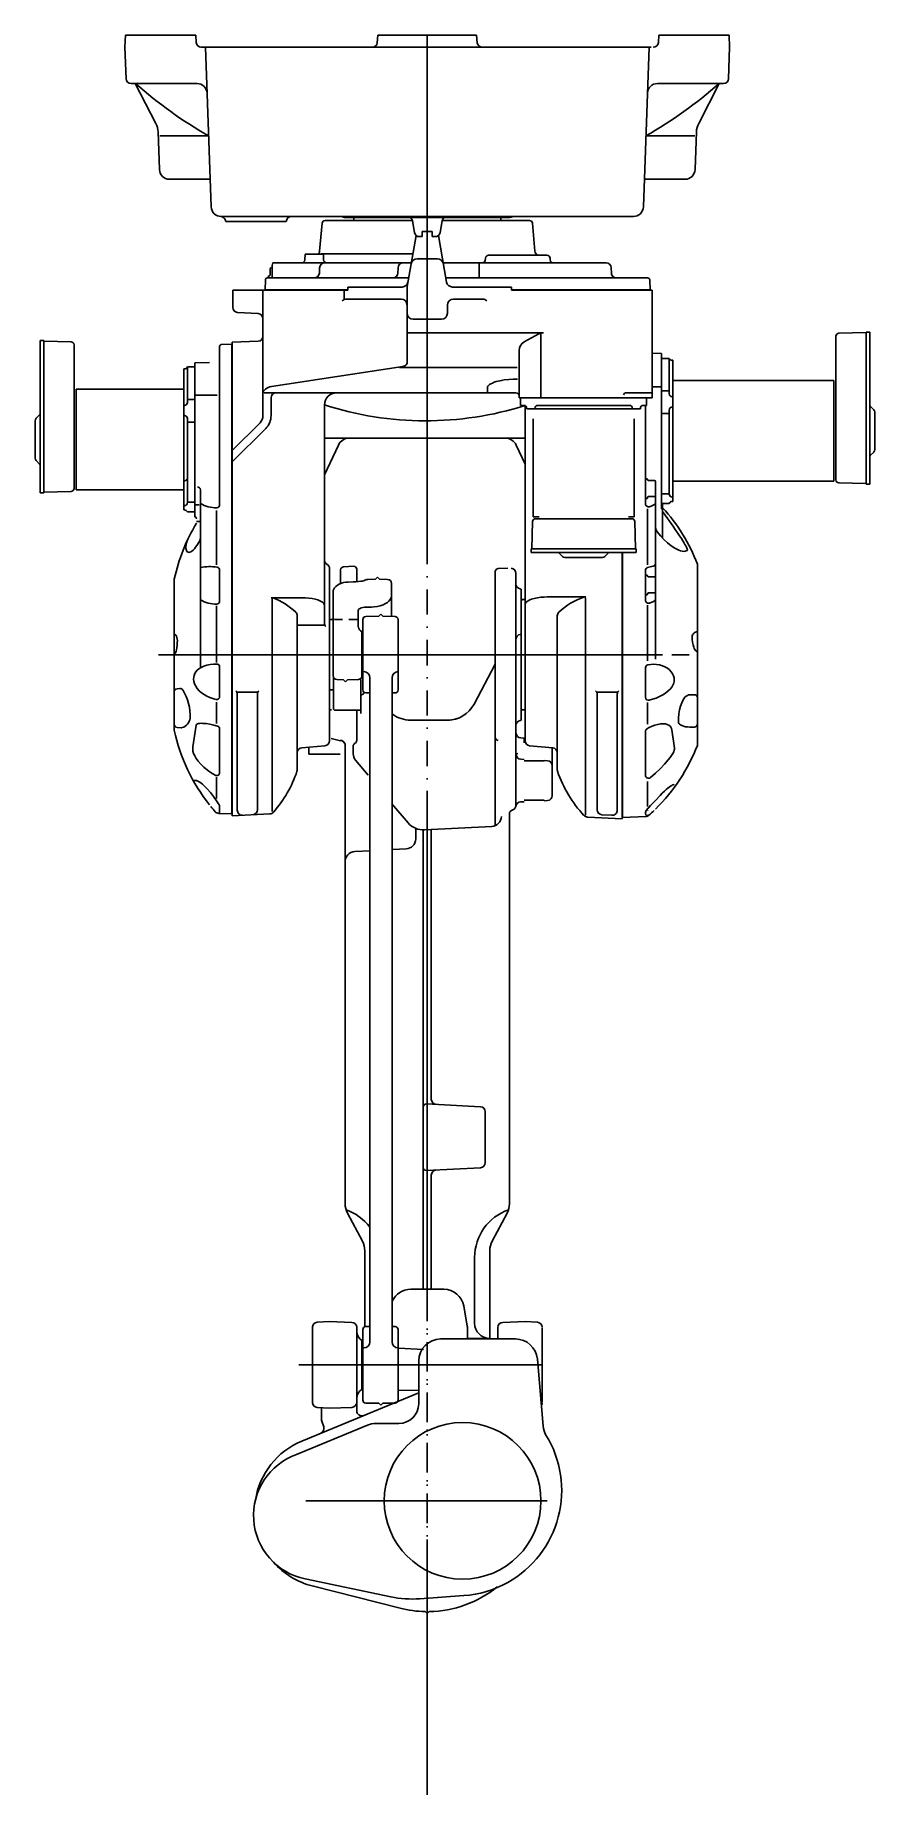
# Model space of a CAD drawing. Extents: x 1111 to 1944, y 253 to 2000.
import ezdxf

# ---------------------------------------------------------------- set-up
doc = ezdxf.new("R2010")
doc.units = 0
doc.header["$LTSCALE"] = 50
for name, pattern in [('DASHDOT', [1, 0.5, -0.25, 0, -0.25]), ('DASHED', [0.75, 0.5, -0.25]), ('GEN7', [15, 10, -2.5, 0, -2.5])]:
    doc.linetypes.add(name, pattern=pattern)
doc.layers.get('0').update_dxf_attribs({"linetype": 'CONTINUOUS'})
doc.layers.add('7', color=4, linetype='GEN7')

msp = doc.modelspace()

# ---------------------------------------------------------------- linework, layer by layer
at = {"linetype": 'CONTINUOUS'}
for p, q in [((1200, 1988), (1200.63, 2000)), ((1270.37, 2000), (1200.63, 2000)), ((1270.75, 1992.74), (1270.37, 2000)), ((1450.4, 1992.57), (1451.05, 2000)), ((1451.05, 2000), (1548.95, 2000)), ((1549.6, 1992.57), (1548.95, 2000)), ((1729.25, 1992.74), (1729.63, 2000)), ((1799.37, 2000), (1729.63, 2000)), ((1800, 1988), (1799.37, 2000)), ((1200, 1988), (1201.09, 1956.83)), ((1721.99, 1988), (1275.22, 1988)), ((1280, 1988), (1285.53, 1829.65)), ((1720, 1988), (1714.47, 1829.65)), ((1800, 1988), (1798.91, 1956.83)), ((1206.08, 1952), (1271.6, 1952)), ((1210.23, 1952), (1230.7, 1912.48)), ((1793.91, 1952), (1728.4, 1952)), ((1789.76, 1952), (1769.29, 1912.48)), ((1232.93, 1903.98), (1234.23, 1866.65)), ((1283.07, 1900), (1234.55, 1900)), ((1716.92, 1900), (1765.44, 1900)), ((1767.06, 1903.98), (1765.76, 1866.65)), ((1284.57, 1857), (1244.23, 1857)), ((1755.77, 1857), (1715.42, 1857)), ((1704.47, 1820), (1295.52, 1820)), ((1580.85, 1819), (1419.14, 1819)), ((1483.11, 1819), (1419.14, 1819)), ((1426.97, 1816), (1426.97, 1819)), ((1426.97, 1816.05), (1426.97, 1818.98)), ((1580.85, 1819), (1516.72, 1819)), ((1573.02, 1816), (1573.02, 1819)), ((1573.02, 1816), (1573.02, 1818.89)), ((1300, 1815), (1360, 1815)), ((1393.22, 1785.59), (1395.64, 1813.26)), ((1485.28, 1816), (1398.63, 1816)), ((1488.99, 1801.16), (1480.07, 1750.6)), ((1487.27, 1804.13), (1485.2, 1815.87)), ((1495, 1800), (1492.19, 1800)), ((1495, 1805), (1495, 1800)), ((1505, 1805), (1495, 1805)), ((1505, 1805), (1505, 1800)), ((1507.8, 1800), (1505, 1800)), ((1511, 1801.16), (1519.15, 1754.96)), ((1512.73, 1804.13), (1514.79, 1815.87)), ((1601.36, 1816), (1514.82, 1816)), ((1606.77, 1785.59), (1604.35, 1813.26)), ((1378.74, 1782.5), (1378.55, 1776.9)), ((1378.74, 1782.5), (1396.95, 1782.5)), ((1485.79, 1783), (1394.65, 1783)), ((1396.95, 1782.5), (1397.15, 1776.9)), ((1344, 1761.8), (1344, 1768)), ((1345, 1769), (1346, 1769)), ((1346, 1771.5), (1346.91, 1774)), ((1346, 1759), (1346, 1771.5)), ((1357.09, 1774), (1346.91, 1774)), ((1356.35, 1774), (1484.2, 1774)), ((1392.97, 1763.83), (1393.16, 1769.18)), ((1470.86, 1763.83), (1471.04, 1769.18)), ((1489.94, 1778), (1510.05, 1778)), ((1515.79, 1774), (1677.45, 1774)), ((1551.35, 1773.6), (1551.35, 1759.63)), ((1557.71, 1778.76), (1557.51, 1776.44)), ((1618.77, 1781.5), (1560.7, 1781.5)), ((1621.77, 1778.61), (1621.83, 1776.9)), ((1682.63, 1763.83), (1682.45, 1769.18)), ((1421.11, 1747), (1307, 1747)), ((1307, 1729.75), (1307, 1747)), ((1337, 1747), (1337, 1622.3)), ((1337, 1747), (1337, 1747)), ((1339.01, 1747.3), (1339.35, 1757.07)), ((1421.11, 1747.3), (1339.01, 1747.3)), ((1341.35, 1759), (1481.55, 1759)), ((1342.25, 1760.5), (1343.75, 1761.37)), ((1342.25, 1759), (1342.25, 1760.5)), ((1342.25, 1759), (1346.17, 1759)), ((1417.41, 1747), (1417.41, 1738)), ((1474.93, 1750), (1421.11, 1750)), ((1421.11, 1750), (1421.11, 1747)), ((1480, 1749.73), (1480, 1675.33)), ((1518.44, 1759), (1718.65, 1759)), ((1583.62, 1750), (1525.06, 1750)), ((1583.62, 1750), (1583.62, 1747)), ((1720.99, 1747.3), (1583.62, 1747.3)), ((1723, 1747), (1583.62, 1747)), ((1685.25, 1759), (1685.25, 1760.5)), ((1685.25, 1759), (1692.25, 1759)), ((1720.99, 1747.3), (1720.65, 1757.07)), ((1723, 1640), (1723, 1747)), ((1474, 1738), (1419.89, 1738)), ((1520, 1732), (1520, 1724)), ((1526, 1738), (1554.79, 1738)), ((1311.74, 1724.75), (1332.26, 1723.68)), ((1486, 1718), (1514, 1718)), ((1115.95, 1696.84), (1119.46, 1696.84)), ((1116, 1545.83), (1116, 1696.84)), ((1119.5, 1592.84), (1119.5, 1696.84)), ((1119.5, 1545.83), (1119.5, 1696.34)), ((1119.5, 1696.34), (1146.58, 1695.63)), ((1306.5, 1695.31), (1332.17, 1696.2)), ((1306.5, 1695.31), (1306.5, 1385)), ((1337, 1700.31), (1337, 1707.16)), ((1615.42, 1704.64), (1480, 1704.64)), ((1610.68, 1703.45), (1596.25, 1695.68)), ((1612.74, 1703.8), (1612.74, 1640)), ((1905.5, 1558.52), (1905.5, 1701.12)), ((1935.5, 1704.82), (1908.42, 1704.11)), ((1935.5, 1601.32), (1935.5, 1705.32)), ((1935.5, 1554.31), (1935.5, 1704.82)), ((1939.04, 1705.32), (1935.53, 1705.32)), ((1939, 1554.31), (1939, 1705.32)), ((1149.5, 1550.03), (1149.5, 1692.63)), ((1294, 1533.89), (1294, 1690.96)), ((1306.2, 1693.32), (1295.93, 1692.96)), ((1306.2, 1693.32), (1306.2, 1226.99)), ((1591, 1686.87), (1591, 1641)), ((1732.5, 1683.91), (1723, 1684.24)), ((1732.5, 1683.91), (1732.5, 1529.69)), ((1732.5, 1535.24), (1732.5, 1679.16)), ((1732.5, 1679.16), (1740, 1679.16)), ((1740, 1643.95), (1740, 1679.16)), ((1743.5, 1677.23), (1743, 1677.23)), ((1743.5, 1537.18), (1743.5, 1677.23)), ((1258.5, 1528.69), (1258.5, 1668.74)), ((1258.5, 1668.74), (1259, 1668.74)), ((1262, 1635.47), (1262, 1670.68)), ((1269.5, 1670.68), (1262, 1670.68)), ((1284, 1675.18), (1269.5, 1674.67)), ((1269.5, 1674.67), (1269.5, 1521.94)), ((1269.5, 1526.76), (1269.5, 1670.68)), ((1345.53, 1651.14), (1475.6, 1671.06)), ((1589.14, 1670), (1472.36, 1670)), ((1258.5, 1648.72), (1151.5, 1648.72)), ((1151.5, 1648.72), (1151.5, 1548.72)), ((1269.5, 1642.54), (1291.62, 1642.54)), ((1350, 1645), (1338.06, 1645)), ((1588, 1645), (1350, 1645)), ((1559.67, 1649.98), (1559.67, 1645)), ((1723, 1645), (1697.51, 1645)), ((1723, 1651.02), (1732.5, 1651.02)), ((1740, 1646.97), (1732.5, 1646.97)), ((1743.5, 1657.2), (1903.5, 1657.2)), ((1903.5, 1657.2), (1903.5, 1557.2)), ((1262, 1638.48), (1269.5, 1638.48)), ((1345, 1640), (1345, 1622.3)), ((1398, 1554.34), (1398, 1633)), ((1591, 1642), (1591, 1640)), ((1723, 1640), (1591, 1640)), ((1592.63, 1640), (1717.63, 1640)), ((1592.63, 1640), (1592.63, 1632.5)), ((1595.81, 1632.5), (1592.63, 1632.5)), ((1597, 1453.95), (1597, 1632.26)), ((1598.81, 1629.5), (1598.81, 1629)), ((1598.81, 1629), (1711.44, 1629)), ((1609.71, 1632.5), (1700.54, 1632.5)), ((1711.44, 1629.5), (1711.44, 1629)), ((1714.44, 1632.5), (1717.63, 1632.5)), ((1716.5, 1632.5), (1716.5, 1534.76)), ((1717.63, 1640), (1717.63, 1632.5)), ((1740, 1544.46), (1740, 1627.88)), ((1743.5, 1640.95), (1743, 1640.95)), ((1743.5, 1630.88), (1743, 1630.88)), ((1939.58, 1631.62), (1942.97, 1628.23)), ((1944, 1588.65), (1944, 1625.75)), ((1111, 1580.17), (1111, 1617.27)), ((1115.41, 1623.13), (1112.02, 1619.74)), ((1258.5, 1608.65), (1259, 1608.65)), ((1262, 1535.98), (1262, 1619.4)), ((1262, 1615.99), (1269.5, 1615.99)), ((1306.5, 1587.66), (1334.07, 1615.23)), ((1306.5, 1576.34), (1339.72, 1609.57)), ((1605.13, 1619), (1605.13, 1522)), ((1705.13, 1619), (1705.13, 1523)), ((1740, 1624.47), (1732.5, 1624.47)), ((1743.5, 1617.14), (1743, 1617.14)), ((1422.92, 1600), (1398, 1600)), ((1411.76, 1593.07), (1398, 1563.55)), ((1577.35, 1600), (1422.64, 1600)), ((1597, 1600), (1577.08, 1600)), ((1588.23, 1593.07), (1597, 1574.27)), ((1115.41, 1574.3), (1112.02, 1577.69)), ((1939.58, 1582.79), (1942.97, 1586.18)), ((1258.5, 1557.53), (1259, 1557.53)), ((1716.5, 1559.66), (1718, 1559.66)), ((1716.5, 1540.16), (1716.5, 1559.66)), ((1718, 1559.66), (1718.86, 1558.16)), ((1719.3, 1557.91), (1725.5, 1557.91)), ((1726.5, 1556.91), (1726.5, 1549.91)), ((1743.5, 1557.2), (1903.5, 1557.2)), ((1935.5, 1554.81), (1908.42, 1555.52)), ((1115.95, 1545.83), (1119.46, 1545.83)), ((1119.5, 1546.32), (1146.58, 1547.03)), ((1258.5, 1548.72), (1151.5, 1548.72)), ((1275, 1548.69), (1275, 1372.53)), ((1398, 1416.37), (1398, 1554.34)), ((1716.5, 1540.16), (1718, 1540.16)), ((1718, 1540.16), (1718.86, 1541.66)), ((1719.3, 1541.91), (1725.5, 1541.91)), ((1726.5, 1542.91), (1726.5, 1549.91)), ((1726.5, 1548.39), (1726.5, 1380.55)), ((1740, 1544.79), (1732.5, 1544.79)), ((1743.5, 1541.46), (1743, 1541.46)), ((1939.04, 1554.31), (1935.53, 1554.31)), ((1258.5, 1528.69), (1259, 1528.69)), ((1262, 1536.31), (1269.5, 1536.31)), ((1269.5, 1526.76), (1262, 1526.76)), ((1269.5, 1533.67), (1273.65, 1533.67)), ((1291, 1528.02), (1291, 1474.12)), ((1605.12, 1522), (1611.12, 1522)), ((1605.13, 1522), (1605.13, 1533)), ((1702.92, 1520), (1607.33, 1520)), ((1699.62, 1522), (1705.12, 1522)), ((1705.13, 1522), (1705.13, 1533)), ((1718.5, 1474.15), (1718.5, 1529.8)), ((1732.5, 1535.24), (1740, 1535.24)), ((1732.5, 1529.69), (1733.5, 1529.69)), ((1733.5, 1535.24), (1733.5, 1500.79)), ((1743.5, 1537.18), (1743, 1537.18)), ((1271, 1517.09), (1274.28, 1517.09)), ((1603.62, 1490), (1604.33, 1517.08)), ((1706.62, 1490), (1705.92, 1517.08)), ((1273.66, 1497.2), (1271.21, 1493.49)), ((1707.12, 1490), (1603.12, 1490)), ((1603.12, 1486.46), (1603.12, 1489.97)), ((1707.12, 1486.5), (1603.12, 1486.5)), ((1706.62, 1490), (1603.62, 1490)), ((1630.71, 1485.92), (1634.1, 1482.53)), ((1679.54, 1485.92), (1676.15, 1482.53)), ((1693.5, 1486.5), (1693.5, 1222)), ((1693.8, 1486.5), (1693.8, 1223.51)), ((1707.12, 1490), (1707.12, 1486.47)), ((1294, 1438.31), (1294, 1468.96)), ((1403, 1470.42), (1403, 1385)), ((1414, 1469.32), (1414, 1455)), ((1426.84, 1472.84), (1416.84, 1472.31)), ((1430, 1457.17), (1430, 1469.84)), ((1567.5, 1215.33), (1567.5, 1467.5)), ((1580, 1471), (1570.34, 1470.5)), ((1580, 1471), (1570.34, 1470.5)), ((1597, 1475), (1597, 1299.58)), ((1673.68, 1481.5), (1636.57, 1481.5)), ((1716.5, 1439.09), (1716.5, 1468.67)), ((1768, 1475), (1768, 1295)), ((1249, 1460), (1249, 1310)), ((1414, 1455.54), (1414, 1457.04)), ((1426.46, 1457.17), (1421.06, 1457.04)), ((1430, 1458.08), (1430, 1457.43)), ((1448.75, 1460.05), (1440.86, 1459.77)), ((1448.75, 1460.05), (1450.75, 1462.05)), ((1452.75, 1460.05), (1450.75, 1462.05)), ((1452.75, 1460.05), (1460.64, 1459.77)), ((1464.5, 1455.78), (1464.5, 1423.62)), ((1588, 1235.75), (1588, 1465.84)), ((1593, 1320), (1593, 1450)), ((1716.5, 1464.05), (1718, 1464.05)), ((1716.5, 1444.55), (1716.5, 1464.05)), ((1718, 1464.05), (1718.86, 1462.55)), ((1719.3, 1462.3), (1725.5, 1462.3)), ((1726.5, 1461.3), (1726.5, 1454.3)), ((1726.5, 1447.3), (1726.5, 1454.3)), ((1291, 1433.39), (1291, 1377.29)), ((1376, 1441.6), (1345.14, 1441.6)), ((1346, 1440.51), (1346, 1229.25)), ((1406.5, 1447.23), (1406.5, 1364.3)), ((1593, 1438.27), (1593, 1331.73)), ((1593, 1437.77), (1593, 1332.23)), ((1597, 1439.77), (1594.5, 1439.77)), ((1597, 1439.77), (1595, 1439.77)), ((1619, 1442.35), (1657.17, 1442.35)), ((1657, 1441.51), (1657, 1225.53)), ((1716.5, 1444.55), (1718, 1444.55)), ((1718, 1444.55), (1718.86, 1446.05)), ((1718.5, 1378.97), (1718.5, 1434.18)), ((1719.3, 1446.3), (1725.5, 1446.3)), ((1371, 1423.61), (1371, 1270.81)), ((1403, 1420), (1403, 1350)), ((1403, 1420), (1406.2, 1420)), ((1406.5, 1431.75), (1406.5, 1364.3)), ((1415.88, 1420), (1407.9, 1420)), ((1430.4, 1420), (1422.32, 1420)), ((1431.5, 1429.56), (1431.5, 1412.43)), ((1431.5, 1429.24), (1431.5, 1412.43)), ((1436, 1350.06), (1436, 1419.94)), ((1438.94, 1422.94), (1452, 1423.17)), ((1444.5, 1432.27), (1441.5, 1432.27)), ((1452, 1423.17), (1454, 1425.17)), ((1456, 1423.17), (1454, 1425.17)), ((1468.05, 1422.96), (1456, 1423.17)), ((1471, 1350.05), (1471, 1419.96)), ((1629, 1423.61), (1629, 1270.81)), ((1371, 1414.3), (1398, 1414.3)), ((1435, 1408.05), (1435, 1361.93)), ((1435, 1408.05), (1435, 1361.93)), ((1306.5, 1385), (1306.5, 1225)), ((1403, 1385), (1403, 1299.58)), ((1294, 1343.56), (1294, 1372.71)), ((1437, 1368.17), (1437, 1368.17)), ((1471, 1368.17), (1471, 1368.17)), ((1546.45, 1335.96), (1567.5, 1375.68)), ((1563.79, 1368.68), (1567.5, 1375.68)), ((1716.5, 1372), (1716.5, 1342.7)), ((1251.74, 1351.25), (1254.52, 1351.49)), ((1311.5, 1347.81), (1331.5, 1347.81)), ((1311.5, 1230.53), (1311.5, 1345.74)), ((1331.5, 1231.06), (1331.5, 1345.74)), ((1403, 1350), (1406.2, 1350)), ((1407, 1331), (1407, 1362.36)), ((1417, 1360.07), (1410.36, 1360.3)), ((1417, 1360.07), (1410.36, 1360.3)), ((1417, 1360.07), (1419, 1358.07)), ((1417, 1360.07), (1419, 1358.07)), ((1421, 1360.07), (1419, 1358.07)), ((1421, 1360.07), (1419, 1358.07)), ((1421, 1360.07), (1431.96, 1360.45)), ((1421, 1360.07), (1431.96, 1360.45)), ((1434, 1326.59), (1434, 1360.35)), ((1438.94, 1347.06), (1443, 1346.99)), ((1443, 702.831), (1443, 1362.168)), ((1465, 702.831), (1465, 1362.168)), ((1468.05, 1347.05), (1465, 1346.99)), ((1688.5, 1347.81), (1668.5, 1347.81)), ((1668.5, 1231.06), (1668.5, 1345.74)), ((1688.5, 1230.53), (1688.5, 1345.74)), ((1760.38, 1345.24), (1765, 1345.24)), ((1291, 1337.96), (1291, 1316.8)), ((1403, 1330.23), (1405, 1330.23)), ((1408, 1330), (1407, 1331)), ((1408, 1330), (1433.2, 1330)), ((1430, 1315), (1430, 1330)), ((1597, 1330.23), (1594.5, 1330.23)), ((1597, 1330.23), (1595, 1330.23)), ((1718.5, 1315.93), (1718.5, 1337.61)), ((1251.74, 1312.77), (1255.7, 1312.42)), ((1267.4, 1293.38), (1270.69, 1315.05)), ((1294, 1267.98), (1294, 1311.25)), ((1430, 1315), (1430, 1299.85)), ((1519.94, 1320), (1483.55, 1320)), ((1745.32, 1292.28), (1742.68, 1310.57)), ((1760.38, 1313.14), (1765, 1313.14)), ((1398.43, 1294.6), (1375.56, 1292.6)), ((1382.5, 1286.39), (1382.5, 1293.13)), ((1418.5, 1295.22), (1418.5, 1267.27)), ((1418.5, 1267.27), (1418.5, 1295)), ((1418.5, 1294.037), (1418.5, 839.986)), ((1426.5, 1294.39), (1426.5, 1286.57)), ((1596, 1302.21), (1592.74, 1302.38)), ((1596, 1297.54), (1596, 1302.21)), ((1601.56, 1294.6), (1624.43, 1292.6)), ((1716.5, 1308.7), (1716.5, 1265.32)), ((1413.5, 1286.39), (1382.5, 1286.39)), ((1428.84, 1280.14), (1441.32, 1265.27)), ((1596, 1280.97), (1592.74, 1281.14)), ((1616, 1279.65), (1596, 1279.65)), ((1619.26, 1279.75), (1616, 1279.92)), ((1624, 1245.25), (1624, 1292.638)), ((1291, 1263.3), (1291, 1242.34)), ((1718.5, 1234.24), (1718.5, 1259.18)), ((1616, 1240.7), (1596, 1240.7)), ((1619.26, 1240.25), (1616, 1240.08)), ((1306.2, 1226.99), (1293.14, 1227.45)), ((1294, 1227.88), (1294, 1234.34)), ((1294, 1232.44), (1294, 1234.34)), ((1306.5, 1225), (1343.91, 1226.96)), ((1464.95, 1237.11), (1480.88, 1218.12)), ((1581.5, 839.986), (1581.5, 1226.377)), ((1596, 1239.03), (1592.56, 1238.85)), ((1693.5, 1222), (1659.04, 1223.81)), ((1683.24, 1225.54), (1673.24, 1226.06)), ((1693.8, 1223.51), (1716.71, 1224.31)), ((1716.5, 1227.33), (1716.5, 1228.32)), ((1488.5, 1212.52), (1488.5, 1202.158)), ((1496, 874.03), (1496, 1210.977)), ((1564.02, 1214.5), (1497.25, 1211.01)), ((1504, 943.548), (1504, 1211.357)), ((1443.04, 1190.286), (1427.98, 1189.496)), ((1479.02, 1192.172), (1465.73, 1191.475)), ((1552.76, 936.248), (1499.16, 939.057)), ((1557.5, 880.745), (1557.5, 931.255)), ((1496, 755), (1496, 874.03)), ((1552.76, 875.751), (1499.16, 872.942)), ((1504, 755), (1504, 868.451)), ((1420.84, 830.597), (1435.66, 802.729)), ((1579.16, 830.597), (1564.34, 802.729)), ((1438, 718.044), (1438, 793.339)), ((1547, 721.244), (1547, 786.658)), ((1562, 705.51), (1562, 793.339)), ((1483.53, 755), (1516.47, 755)), ((1539.7, 718.473), (1536.17, 738.473)), ((1386, 641.714), (1386, 718.285)), ((1403, 723), (1390.71, 722.277)), ((1425.19, 722.178), (1403, 723)), ((1430, 641.581), (1430, 718.182)), ((1438.95, 717.938), (1443, 718.008)), ((1468.05, 717.955), (1465, 718.008)), ((1570, 717.182), (1570, 705.833)), ((1574.82, 722.178), (1597, 723)), ((1609.29, 722.277), (1597, 723)), ((1614, 716.592), (1614, 680)), ((1435, 680), (1435, 704.34)), ((1436, 714.938), (1436, 645.061)), ((1471, 714.956), (1471, 645.044)), ((1513.23, 705.704), (1587.5, 705.704)), ((1540, 705.647), (1540, 715)), ((1562, 706.244), (1540, 706.244)), ((1437, 696.831), (1437, 696.831)), ((1437, 696.831), (1437, 696.831)), ((1471, 696.831), (1471, 696.831)), ((1471, 696.831), (1471, 696.831)), ((1496.34, 695.191), (1471.56, 696.49)), ((1491.46, 641.176), (1491.46, 683.931)), ((1609.2, 685.786), (1614.91, 619.008)), ((1435, 680), (1435, 655.66)), ((1614, 643.408), (1614, 680)), ((1375.53, 604.346), (1491.46, 652.366)), ((1430, 650), (1430, 650)), ((1491.41, 654.381), (1471.38, 654.731)), ((1390.71, 637.723), (1403, 637)), ((1395, 637.494), (1395, 625.821)), ((1425.19, 637.821), (1403, 637)), ((1430, 642.818), (1430, 634.393)), ((1438.95, 642.062), (1452, 641.834)), ((1452, 641.834), (1454, 639.834)), ((1452, 641.834), (1454, 639.834)), ((1456, 641.834), (1454, 639.834)), ((1468.05, 642.044), (1456, 641.834)), ((1370.39, 591.051), (1440.71, 620.076)), ((1395.26, 624.222), (1397.23, 618.384)), ((1449.02, 621.723), (1471.76, 621.723)), ((1463.77, 449.764), (1378.75, 467.568)), ((1385.92, 460.468), (1472.94, 438.381)), ((1536.11, 450.908), (1492.7, 447.807)), ((1500, 433), (1497.98, 435.018)), ((1500, 433), (1502.02, 435.018))]:
    msp.add_line(p, q, dxfattribs=at)
at = {"linetype": 'DASHDOT'}
for p, q in [((1500, 1747), (1500, 1833.7)), ((1500, 1053.367), (1500, 515.677)), ((1500, 545), (1467.02, 545)), ((1500, 545), (1500, 545)), ((1500, 545), (1500, 545)), ((1500, 431.599), (1500, 545)), ((1500, 446), (1500, 439.429))]:
    msp.add_line(p, q, dxfattribs=at)
at = {"linetype": 'DASHED'}
for p, q in [((1435, 1361.93), (1435, 1361.96)), ((1435, 1361.93), (1435, 1361.96)), ((1430, 1305.19), (1430, 1301))]:
    msp.add_line(p, q, dxfattribs=at)
msp.add_line((1414.01, 1299.482), (1404.724, 1301.666))
msp.add_lwpolyline([(1418.5, 1295.22), (1418.41, 1296.09), (1418.15, 1296.98), (1417.68, 1297.83), (1417.03, 1298.6), (1416.23, 1299.22), (1415.34, 1299.66), (1414.41, 1299.92), (1413.5, 1300)], dxfattribs=at)
at = {"linetype": 'CONTINUOUS'}
for points in [[(1480, 1675.33, 0), (1479.92, 1674.62, 0), (1479.7, 1673.9, 0), (1479.3, 1673.2, 0), (1478.76, 1672.56, 0), (1477.82, 1671.85, 0), (1476.74, 1671.34, 0), (1475.6, 1671.06, 0)], [(1743.5, 1658.49, 0), (1743.5, 1676.49, 0)], [(1337, 1644.1, 0), (1337.15, 1645.27, 0), (1337.6, 1646.45, 0), (1338.37, 1647.6, 0), (1339.43, 1648.65, 0), (1340.74, 1649.56, 0), (1342.25, 1650.28, 0), (1343.87, 1650.81, 0), (1345.53, 1651.14, 0)], [(1559.67, 1649.98, 0), (1559.79, 1650.76, 0), (1560.17, 1651.55, 0), (1560.82, 1652.35, 0), (1561.77, 1653.15, 0), (1563.02, 1653.93, 0), (1564.56, 1654.69, 0), (1566.37, 1655.41, 0), (1568.45, 1656.07, 0), (1572.23, 1656.98, 0), (1576.43, 1657.7, 0), (1580.85, 1658.21, 0), (1585.32, 1658.5, 0), (1589.67, 1658.59, 0)], [(1692.44, 1629, 0), (1710.44, 1629, 0)], [(1743.5, 1623.79, 0), (1743.5, 1641.79, 0)], [(1743.5, 1537.91, 0), (1743.5, 1555.91, 0)], [(1724.71, 1533.64, 0), (1722.65, 1532.76, 0), (1720.54, 1531.94, 0)], [(1757.92, 1488.52, 0), (1758.05, 1488.77, 0), (1758.04, 1489.21, 0), (1757.87, 1489.85, 0), (1757.55, 1490.7, 0), (1757.07, 1491.77, 0), (1756.41, 1493.05, 0), (1755.59, 1494.54, 0), (1754.61, 1496.24, 0), (1753.46, 1498.13, 0), (1752.16, 1500.21, 0), (1750.33, 1503.05, 0), (1748.3, 1506.12, 0), (1746.09, 1509.38, 0), (1743.74, 1512.78, 0), (1738.72, 1519.86, 0), (1733.5, 1527.02, 0)], [(1757.92, 1488.52, 0), (1756.97, 1487.97, 0), (1755.85, 1487.62, 0), (1754.53, 1487.5, 0), (1753.03, 1487.63, 0), (1751.36, 1488.02, 0), (1749.52, 1488.68, 0), (1747.55, 1489.6, 0), (1745.46, 1490.79, 0), (1741.96, 1493.19, 0), (1738.37, 1496.12, 0), (1734.82, 1499.44, 0), (1731.42, 1503.03, 0), (1728.28, 1506.73, 0)], [(1271.21, 1493.49, 0), (1270.15, 1491.77, 0), (1268.94, 1490.14, 0), (1267.64, 1488.73, 0), (1266.31, 1487.62, 0), (1265.27, 1487, 0), (1264.3, 1486.64, 0), (1263.42, 1486.54, 0), (1262.65, 1486.67, 0), (1262.01, 1487.02, 0), (1261.47, 1487.57, 0), (1261.02, 1488.35, 0), (1260.71, 1489.36, 0), (1260.53, 1490.58, 0), (1260.52, 1492, 0), (1260.74, 1493.95, 0), (1261.19, 1496, 0), (1261.84, 1498.04, 0), (1262.63, 1499.97, 0)], [(1724.03, 1472.93, 0), (1722.65, 1472.65, 0), (1721.27, 1472.32, 0), (1719.9, 1471.94, 0), (1718.54, 1471.51, 0)], [(1406.5, 1447.23, 0), (1406.65, 1448.62, 0), (1407.15, 1450.05, 0), (1408.01, 1451.47, 0), (1409.24, 1452.82, 0), (1410.81, 1454.04, 0), (1412.67, 1455.09, 0), (1414.74, 1455.92, 0), (1416.93, 1456.52, 0), (1419.16, 1456.89, 0), (1421.34, 1457.04, 0)], [(1438.94, 1459.21, 0), (1438.16, 1458.83, 0), (1437.1, 1458.46, 0), (1435.76, 1458.12, 0), (1434.17, 1457.83, 0), (1431.76, 1457.5, 0), (1429.14, 1457.28, 0), (1426.46, 1457.17, 0)], [(1398, 1433.82, 0), (1397.88, 1434.62, 0), (1397.51, 1435.44, 0), (1396.88, 1436.27, 0), (1395.96, 1437.09, 0), (1394.75, 1437.88, 0), (1393.28, 1438.63, 0), (1391.55, 1439.32, 0), (1388.78, 1440.15, 0), (1385.7, 1440.8, 0), (1382.46, 1441.26, 0), (1379.18, 1441.52, 0), (1376, 1441.6, 0)], [(1464.5, 1444.01, 0), (1464.35, 1442.6, 0), (1463.89, 1441.15, 0), (1463.09, 1439.69, 0), (1461.94, 1438.27, 0), (1460.45, 1436.93, 0), (1458.64, 1435.71, 0), (1456.12, 1434.46, 0), (1453.32, 1433.48, 0), (1450.37, 1432.79, 0), (1447.4, 1432.4, 0), (1444.5, 1432.27, 0)], [(1597, 1434.57, 0), (1597.11, 1435.37, 0), (1597.48, 1436.19, 0), (1598.12, 1437.02, 0), (1599.04, 1437.84, 0), (1600.24, 1438.63, 0), (1601.71, 1439.38, 0), (1603.44, 1440.07, 0), (1606.21, 1440.9, 0), (1609.29, 1441.55, 0), (1612.53, 1442.01, 0), (1615.81, 1442.27, 0), (1619, 1442.35, 0)], [(1724.71, 1437.97, 0), (1722.65, 1437.1, 0), (1720.54, 1436.28, 0)], [(1431.5, 1429.24, 0), (1431.6, 1429.68, 0), (1431.94, 1430.13, 0), (1432.52, 1430.58, 0), (1433.36, 1431, 0), (1434.43, 1431.39, 0), (1436.02, 1431.78, 0), (1437.82, 1432.06, 0), (1439.68, 1432.22, 0), (1441.5, 1432.27, 0)], [(1249, 1405.29, 0), (1249.55, 1405.19, 0), (1250.11, 1404.85, 0), (1250.66, 1404.27, 0), (1251.14, 1403.46, 0), (1251.64, 1402.1, 0), (1251.94, 1400.56, 0), (1252.03, 1399.04, 0)], [(1249, 1385.8, 0), (1249.36, 1385.89, 0), (1249.74, 1386.2, 0), (1250.11, 1386.73, 0), (1250.48, 1387.49, 0), (1250.83, 1388.48, 0), (1251.14, 1389.68, 0), (1251.54, 1391.79, 0), (1251.82, 1394.16, 0), (1251.98, 1396.63, 0), (1252.03, 1399.04, 0)], [(1768, 1407.81, 0), (1767.06, 1407.72, 0), (1766.1, 1407.45, 0), (1765.18, 1406.99, 0), (1764.35, 1406.34, 0), (1763.68, 1405.54, 0), (1763.2, 1404.65, 0), (1762.93, 1403.72, 0), (1762.84, 1402.81, 0)], [(1768, 1388.16, 0), (1767.38, 1388.27, 0), (1766.74, 1388.61, 0), (1766.1, 1389.19, 0), (1765.48, 1390.03, 0), (1764.89, 1391.13, 0), (1764.35, 1392.45, 0), (1763.68, 1394.79, 0), (1763.2, 1397.42, 0), (1762.93, 1400.14, 0), (1762.84, 1402.81, 0)], [(1268.23, 1362.77, 0), (1268.15, 1360.59, 0), (1268.43, 1358.31, 0), (1269.12, 1355.97, 0), (1270.22, 1353.63, 0), (1271.75, 1351.34, 0), (1273.67, 1349.16, 0), (1275.94, 1347.15, 0), (1278.52, 1345.33, 0), (1281.32, 1343.76, 0), (1284.28, 1342.44, 0), (1287.32, 1341.4, 0), (1290.37, 1340.62, 0)], [(1268.23, 1362.77, 0), (1268.6, 1364.51, 0), (1269.29, 1366.25, 0), (1270.33, 1367.95, 0), (1271.72, 1369.57, 0), (1273.46, 1371.06, 0), (1275.5, 1372.39, 0), (1278.29, 1373.72, 0), (1281.36, 1374.72, 0), (1284.6, 1375.37, 0), (1287.89, 1375.7, 0), (1291.12, 1375.7, 0)], [(1744.89, 1362.08, 0), (1744.3, 1364.13, 0), (1743.35, 1366.16, 0), (1742.02, 1368.12, 0), (1740.31, 1369.94, 0), (1738.24, 1371.58, 0), (1735.85, 1372.97, 0), (1733.22, 1374.07, 0), (1730.4, 1374.86, 0), (1727.48, 1375.32, 0), (1724.55, 1375.48, 0), (1721.68, 1375.34, 0), (1718.94, 1374.95, 0)], [(1437, 1346.68, 0), (1436.91, 1346.36, 0), (1436.64, 1346.05, 0), (1436.18, 1345.75, 0), (1435.56, 1345.49, 0), (1434.81, 1345.28, 0), (1434, 1345.12, 0)], [(1744.89, 1362.08, 0), (1745.08, 1360.4, 0), (1744.96, 1358.61, 0), (1744.51, 1356.74, 0), (1743.69, 1354.81, 0), (1742.52, 1352.86, 0), (1740.97, 1350.92, 0), (1739.09, 1349.04, 0), (1736.51, 1346.96, 0), (1733.58, 1345.05, 0), (1730.39, 1343.36, 0), (1727.03, 1341.91, 0), (1723.61, 1340.72, 0), (1720.19, 1339.78, 0)], [(1760.38, 1345.24, 0), (1759.22, 1345.1, 0), (1758.04, 1344.65, 0), (1756.84, 1343.87, 0), (1755.65, 1342.74, 0), (1754.51, 1341.26, 0), (1753.43, 1339.45, 0), (1752.43, 1337.33, 0), (1751.23, 1333.93, 0), (1750.29, 1330.15, 0), (1749.64, 1326.17, 0), (1749.26, 1322.15, 0), (1749.14, 1318.23, 0)], [(1270.69, 1315.05, 0), (1270.95, 1315.54, 0), (1271.44, 1315.96, 0), (1272.17, 1316.32, 0), (1273.13, 1316.59, 0), (1274.34, 1316.77, 0), (1275.77, 1316.86, 0), (1277.41, 1316.83, 0), (1280.69, 1316.54, 0), (1284.33, 1315.96, 0), (1288.11, 1315.13, 0), (1291.84, 1314.13, 0)], [(1742.68, 1310.57, 0), (1742.36, 1311.85, 0), (1741.77, 1313.06, 0), (1740.86, 1314.16, 0), (1739.63, 1315.08, 0), (1738.09, 1315.8, 0), (1736.25, 1316.27, 0), (1734.16, 1316.47, 0), (1731.48, 1316.35, 0), (1728.64, 1315.86, 0), (1725.76, 1315.03, 0), (1722.96, 1313.94, 0), (1720.31, 1312.65, 0), (1717.89, 1311.24, 0)], [(1760.38, 1313.14, 0), (1758.34, 1313.23, 0), (1756.24, 1313.5, 0), (1754.23, 1313.97, 0), (1752.43, 1314.63, 0), (1751.23, 1315.28, 0), (1750.29, 1315.99, 0), (1749.64, 1316.74, 0), (1749.26, 1317.49, 0), (1749.14, 1318.23, 0)], [(1267.4, 1293.38, 0), (1267.29, 1291.39, 0), (1267.54, 1289.22, 0), (1268.2, 1286.89, 0), (1269.26, 1284.44, 0), (1270.72, 1281.89, 0), (1272.58, 1279.31, 0), (1275.29, 1276.22, 0), (1278.43, 1273.21, 0), (1281.93, 1270.36, 0), (1285.65, 1267.74, 0), (1289.51, 1265.38, 0)], [(1745.32, 1292.28, 0), (1745.32, 1291.29, 0), (1745.03, 1290.06, 0), (1744.46, 1288.6, 0), (1743.58, 1286.9, 0), (1742.38, 1284.99, 0), (1740.89, 1282.89, 0), (1739.11, 1280.61, 0), (1735.38, 1276.33, 0), (1731.05, 1271.84, 0), (1726.32, 1267.35, 0), (1721.45, 1263.04, 0)], [(1268.23, 1259.8, 0), (1268.97, 1260.1, 0), (1269.89, 1260.17, 0), (1270.97, 1259.97, 0), (1272.22, 1259.51, 0), (1273.63, 1258.75, 0), (1275.19, 1257.7, 0), (1276.88, 1256.37, 0), (1278.68, 1254.76, 0), (1281.71, 1251.68, 0), (1284.83, 1248.09, 0), (1287.9, 1244.16, 0), (1290.83, 1240.05, 0), (1293.53, 1235.94, 0)], [(1744.89, 1255.89, 0), (1744.55, 1256.02, 0), (1744.04, 1255.97, 0), (1743.35, 1255.71, 0), (1742.47, 1255.24, 0), (1741.39, 1254.54, 0), (1740.13, 1253.61, 0), (1738.69, 1252.44, 0), (1737.08, 1251.06, 0), (1735.33, 1249.47, 0), (1733.2, 1247.46, 0), (1730.96, 1245.25, 0), (1726.28, 1240.4, 0), (1721.61, 1235.3, 0), (1717.21, 1230.26, 0)]]:
    msp.add_polyline3d(points, dxfattribs=at)
msp.add_circle((1535, 545), 77.76, dxfattribs=at)
for centre, radius, start, end in [((1275.74, 1993), 5, 183, 270), ((1554.58, 1993), 5, 185, 270), ((1793.91, 1957), 5, 270, 358), ((1502.56, 2275.58), 432.452, 299.716, 311.561), ((1728.4, 1942), 10, 90, 178), ((1787.05, 1903.28), 20, 152.616, 178), ((1295.52, 1830), 10, 182, 270), ((1480.27, 1815), 5, 10, 90), ((1398.63, 1813), 3, 90, 175), ((1388.24, 1786.03), 5, 315.11, 355), ((1398.16, 1769), 5, 90, 178), ((1400.15, 1777), 3, 182, 270), ((1476.04, 1769), 5, 90, 178), ((1489.94, 1772), 6, 90, 170), ((1560.7, 1778.5), 3, 90, 174.98), ((1618.77, 1778.5), 3, 2, 90), ((1624.82, 1777), 3, 182, 270), ((1677.45, 1769), 5, 2, 90), ((1485, 1749.73), 5, 170, 180), ((1525.06, 1756), 6, 190, 270), ((1687.63, 1764), 5, 182, 241.5085), ((1718.65, 1757), 2, 2, 90), ((1419.89, 1732), 6, 90, 135), ((1526, 1732), 6, 90, 180), ((1514, 1724), 6, 270, 0), ((1146.5, 1692.63), 3, 0, 88.5), ((1332, 1701.2), 5, 272, 0), ((1601, 1686.87), 10, 118.309, 180), ((1296, 1690.96), 2, 92, 180), ((1259.12, 1671.84), 3.101, 267.6555, 337.908), ((1410, 1633), 12, 90, 180), ((1588, 1642), 3, 0, 90), ((1697.51, 1642), 3, 90, 158.307), ((1259, 1635.47), 3, 270, 0), ((1498.45, 1946.6), 329.39, 252.2441, 287.399), ((1595.81, 1629.5), 3, 0, 90), ((1700.54, 1629.5), 3, 0, 90), ((1743, 1627.88), 3, 90, 180), ((1940.5, 1625.75), 3.5, 0, 45), ((1114, 1624.55), 2, 315, 0), ((1577.35, 1588), 12, 25, 90), ((1941, 1581.37), 2, 135, 180), ((1940.5, 1588.65), 3.5, 315, 0), ((1259, 1560.53), 3, 270, 0), ((1146.5, 1550.03), 3, 271.5, 0), ((1719.3, 1541.41), 0.5, 90, 150), ((1725.5, 1542.91), 1, 270, 0), ((1259, 1535.98), 3, 270, 0), ((1291, 1533.89), 3, 271.4041, 0), ((1607.33, 1517), 3, 90, 178.5), ((1702.92, 1517), 3, 1.5, 90), ((1723.5, 1536.38), 3, 293.876, 0), ((1742.87, 1534.08), 3.101, 87.656, 157.908), ((1425, 1422.3), 180, 148.826, 167.911), ((1267, 1501.62), 8, 326.445, 0), ((1629.3, 1484.5), 2, 45, 90), ((1417, 1469.32), 3, 93, 180), ((1583, 1465.84), 5, 0, 87), ((1583, 1465.84), 5, 0, 87), ((1719.5, 1468.67), 3, 108.667, 180.000007), ((1723.5, 1475.88), 3, 280.282, 0), ((1441, 1455.78), 4, 92, 120.939), ((1291, 1438.31), 3, 271.4041, 0), ((1345.14, 1436.6), 5, 70.238, 90), ((1594.5, 1438.27), 1.5, 90, 180), ((1595, 1437.77), 2, 90, 180), ((1674.58, 1381.69), 63.349, 107.553, 134.066), ((1719.3, 1445.8), 0.5, 90, 150), ((1723.5, 1440.72), 3, 293.876, 0), ((1725.5, 1447.3), 1, 270, 0), ((1366, 1423.61), 5, 0, 45.934), ((1439, 1419.94), 3, 91, 180), ((1468, 1419.96), 3, 0, 89), ((1435.8, 1405.8), 0.8, 180, 270), ((1435.8, 1405.8), 0.8, 180, 270), ((1593, 1400.31), 5, 101.537, 180.000006), ((1593, 1400.31), 5, 128.682, 180.000006), ((1591, 1410.11), 5, 281.537, 293.578), ((1471, 1362.17), 6, 90, 180), ((1252, 1348.26), 3, 95, 180), ((1306.5, 1345.74), 5, 0, 45), ((1336.5, 1345.74), 5, 135, 180), ((1431.44, 1364.44), 4, 272, 307.268), ((1431.44, 1364.44), 4, 272, 307.268), ((1437.5, 1356.48), 6, 114.624, 127.268), ((1437.5, 1356.48), 6, 114.624, 127.268), ((1439, 1350.06), 3, 180, 269), ((1468, 1350.05), 3, 271, 0), ((1663.5, 1345.74), 5, 0, 45), ((1693.5, 1345.74), 5, 135, 180), ((1291, 1343.56), 3, 257.9379, 0), ((1433.2, 1329.2), 0.8, 0, 90), ((1719.5, 1342.7), 3, 180, 283.424), ((1255.96, 1315.41), 3, 265, 288.772), ((1593, 1314.79), 5, 101.537, 180.000006), ((1591, 1324.58), 5, 281.537, 293.578), ((1719.5, 1308.7), 3, 122.409, 180), ((1765, 1316.14), 3, 270, 0), ((1413.5, 1295), 5, 0, 90), ((1429.5, 1294.39), 3, 114.624, 180.000001), ((1427, 1299.85), 3, 294.624, 0), ((1600.14, 1359.99), 180, 314.587, 338.836), ((1376, 1287.62), 5, 95, 180), ((1619, 1274.76), 5, 0, 87), ((1291, 1267.98), 3, 240.2849, 0), ((1257.04, 1307.62), 120, 318.858, 341.336), ((1366, 1270.81), 5, 341.336, 0), ((1619, 1245.25), 5, 273, 0), ((1316.5, 1230.53), 5, 180, 273), ((1563.5, 1224.49), 10, 273, 0), ((1586.5, 1226.38), 5, 110.487, 180.000006), ((1583, 1235.75), 5, 290.487, 0), ((1592.82, 1233.86), 5, 93, 169.13), ((1659.31, 1228.8), 5, 221.1417, 267), ((1673.5, 1231.06), 5, 180, 267), ((1719.5, 1228.32), 3, 139.527, 180), ((1716.53, 1229.31), 5, 272, 311.691), ((1719.3, 1229.78), 0.5, 90, 150), ((1600.14, 1359.99), 180, 311.691, 313.896), ((1428.5, 1179.51), 10, 93, 180), ((1478.5, 1202.158), 10, 273, 0), ((1509, 943.548), 5, 180, 267), ((1499, 936.062), 3, 87, 180), ((1552.5, 931.255), 5, 0, 87), ((1552.5, 880.745), 5, 273, 0), ((1561.5, 839.986), 20, 332, 0), ((1403, 786.658), 50, 37.033, 70.783), ((1582, 793.339), 20, 152, 180), ((1391, 717.285), 5, 93.366, 180), ((1425, 717.182), 5, 0, 87.879), ((1439, 714.938), 3, 91, 180), ((1468, 714.956), 3, 0, 89), ((1520, 715), 20, 0, 10), ((1562, 721.244), 15, 180, 270), ((1435.8, 700.8), 0.8, 180, 270), ((1435.8, 700.8), 0.8, 180, 270), ((1437, 702.831), 6, 270, 0), ((1471, 702.831), 6, 180, 270), ((1440, 647), 10, 120, 180), ((1439, 645.061), 3, 180, 269), ((1468, 645.044), 3, 271, 0), ((1471.76, 641.422), 19.699, 270, 0), ((1609, 642.714), 5, 331.11, 0), ((1449.02, 599.95), 21.773, 90, 112.427), ((1634.53, 620.686), 19.699, 184.88796, 211.6733), ((1404.62, 534.132), 76, 112.501, 171.153), ((1528.65, 555.358), 104.717, 299.219, 31.673), ((1404.62, 534.132), 76, 221.3, 255.7576), ((1500, 545), 110, 271.0514, 309.032), ((1528.78, 555.368), 104.729, 274.0128, 299.153), ((1500, 545), 110, 255.7576, 268.9486)]:
    msp.add_arc(centre, radius, start, end, dxfattribs=at)
at = {"linetype": 'CONTINUOUS', "extrusion": (-2.21182e-12, -2.02606e-12, -1)}
msp.add_arc((-1445.42, 1993, 0), 5, 185, 270, dxfattribs=at)
at = {"linetype": 'CONTINUOUS', "extrusion": (-1.97958e-12, -1.87961e-12, -1)}
msp.add_arc((-1724.25, 1993, 0), 5, 183, 270, dxfattribs=at)
at = {"linetype": 'CONTINUOUS', "extrusion": (0, 0, -1)}
for centre, radius, start, end in [((-1206.08, 1957), 5, 270, 358), ((-1271.6, 1942), 10, 90, 178), ((-1704.47, 1830), 10, 182, 270), ((-1601.36, 1813), 3, 90, 175), ((-1611.75, 1786.03), 5, 295.077, 355), ((-1341.35, 1757), 2, 2, 90), ((-1387.97, 1764), 5, 182, 270), ((-1312, 1729.75), 5, 273, 0), ((-1554.79, 1732), 6, 90, 135), ((-1332, 1718.68), 5, 93, 180), ((-1615.42, 1694.64), 10, 61.691, 90), ((-1941, 1633.03), 2, 315, 0), ((-1114.5, 1617.27), 3.5, 0, 45), ((-1327, 1622.3), 10, 180, 225), ((-1327, 1622.3), 18, 180, 225), ((-1114.5, 1580.17), 3.5, 315, 0), ((-1114, 1572.89), 2, 135, 180), ((-1719.3, 1558.41), 0.5, 270, 330), ((-1725.5, 1556.91), 1, 90, 180), ((-1908.5, 1558.52), 3, 271.5, 0), ((-1259.12, 1525.6), 3.101, 87.656, 157.908), ((-1403, 1479.08), 5, 300, 0), ((-1398, 1470.42), 5, 120, 180), ((-1636.57, 1485), 3.5, 270, 315), ((-1673.68, 1485), 3.5, 225, 270), ((-1460.5, 1455.78), 4, 92, 180), ((-1593, 1455.22), 5, 281.537, 0), ((-1593, 1455.22), 5, 281.537, 0), ((-1591, 1445.42), 5, 101.537, 113.578), ((-1591, 1445.42), 5, 101.537, 113.578), ((-1719.3, 1462.8), 0.5, 270, 330), ((-1725.5, 1461.3), 1, 90, 180), ((-1634, 1423.61), 5, 0, 45.934), ((-1437.5, 1413.52), 6, 294.624, 349.536), ((-1437.5, 1413.52), 6, 294.624, 349.536), ((-1410.5, 1364.3), 4, 272, 0), ((-1410.5, 1364.3), 4, 272, 0), ((-1254.78, 1348.5), 3, 85, 146.987), ((-1218.75, 1325.09), 45.975, 146.987, 183.92723), ((-1398, 1299.58), 5, 180, 265), ((-1570.5, 1302.85), 3, 273, 0), ((-1593, 1307.38), 5, 273, 0), ((-1436.5, 1286.57), 10, 320, 0), ((-1593, 1286.13), 5, 273, 0), ((-1589.81, 1285.09), 1.814, 12.445, 88), ((-1589.81, 1285.09), 1.814, 272, 311.314), ((-1634, 1270.81), 5, 341.336, 0), ((-1326.5, 1231.06), 5, 180, 267), ((-1683.5, 1230.53), 5, 180, 273), ((-1496.2, 1230.98), 20, 267, 320), ((-1438.5, 839.986), 20, 332, 0), ((-1483.53, 735), 20, 24.348, 90), ((-1516.47, 735), 20, 90, 170), ((-1575, 717.182), 5, 0, 87.879), ((-1609, 717.285), 5, 93.366, 180), ((-1440, 713), 10, 300, 0), ((-1513.23, 683.931), 21.773, 0, 90), ((-1587.5, 683.931), 21.773, 90, 175.112), ((-1435.8, 659.2), 0.8, 0, 90), ((-1391, 642.714), 5, 273.3665, 0), ((-1425, 642.818), 5, 180, 267.8789), ((-1435, 634.393), 5, 247.4987, 0), ((-1392.5, 616.785), 5, 161.35, 247.4987), ((-1400, 625.821), 5, 341.35, 0), ((-1391.92, 530.485), 64.282, 281.827, 70.425), ((-1485.23, 552.257), 104.717, 265.9144, 281.827)]:
    msp.add_arc(centre, radius, start, end, dxfattribs=at)
at = {"linetype": 'CONTINUOUS', "extrusion": (1.53846e-12, 1.95906e-12, -1)}
msp.add_arc((-1497.44, 2275.58, 0), 432.452, 299.716, 311.561, dxfattribs=at)
at = {"linetype": 'CONTINUOUS', "extrusion": (-3.81012e-14, 3.92793e-14, -1)}
msp.add_arc((-1212.94, 1903.28), 20, 152.616, 178, dxfattribs=at)
at = {"linetype": 'CONTINUOUS', "extrusion": (2.85194e-12, -2.75424e-12, -1)}
msp.add_arc((-1244.23, 1867, 0), 10, 270, 358, dxfattribs=at)
at = {"linetype": 'CONTINUOUS', "extrusion": (-2.85209e-12, -2.75408e-12, -1)}
msp.add_arc((-1755.77, 1867, 0), 10, 182, 270, dxfattribs=at)
at = {"linetype": 'CONTINUOUS', "extrusion": (9.54345e-14, 2.64262e-12, -1)}
msp.add_arc((-1294.78, 1815.02, 0), 5, 92.838, 168.571, dxfattribs=at)
at = {"linetype": 'CONTINUOUS', "extrusion": (-1.32167e-12, 8.45542e-12, -1)}
msp.add_arc((-1365.21, 1815, 0), 5, 11.537, 90, dxfattribs=at)
at = {"linetype": 'CONTINUOUS', "extrusion": (-2.84747e-25, -6.26166e-13, -1)}
msp.add_arc((-1419.14, 1829, 0), 10, 270, 295.842, dxfattribs=at)
at = {"linetype": 'CONTINUOUS', "extrusion": (6.40681e-25, -6.26166e-13, -1)}
msp.add_arc((-1419.14, 1829, 0), 10, 270, 295.842, dxfattribs=at)
at = {"linetype": 'CONTINUOUS', "extrusion": (2.41531e-12, 2.02588e-12, -1)}
msp.add_arc((-1519.72, 1815, 0), 5, 10, 90, dxfattribs=at)
at = {"linetype": 'CONTINUOUS', "extrusion": (-1.84003e-15, -6.1768e-13, -1)}
msp.add_arc((-1580.85, 1829, 0), 10, 244.1583, 270, dxfattribs=at)
at = {"linetype": 'CONTINUOUS', "extrusion": (-1.60558e-16, -6.26242e-13, -1)}
msp.add_arc((-1580.85, 1829, 0), 10, 244.1583, 270, dxfattribs=at)
at = {"linetype": 'CONTINUOUS', "extrusion": (-7.50096e-14, -2.35306e-14, -1)}
msp.add_arc((-1304.58, 1817), 5, 336.422, 348.571, dxfattribs=at)
at = {"linetype": 'CONTINUOUS', "extrusion": (-1.9448e-12, -1.8892e-12, -1)}
msp.add_arc((-1355.41, 1817, 0), 5, 191.537, 203.5782, dxfattribs=at)
msp.add_arc((-1355.41, 1817, 0), 5, 191.537, 203.5782, dxfattribs=at)
at = {"linetype": 'CONTINUOUS', "extrusion": (8.88178e-16, 8.88178e-16, -1)}
msp.add_arc((-1492.19, 1805), 5, 270, 350, dxfattribs=at)
at = {"linetype": 'CONTINUOUS', "extrusion": (-7.20454e-16, 1.02892e-15, -1)}
msp.add_arc((-1507.8, 1805), 5, 190, 270, dxfattribs=at)
at = {"linetype": 'CONTINUOUS', "extrusion": (4.44089e-15, -4.44089e-15, -1)}
msp.add_arc((-1345, 1768), 1, 0, 90, dxfattribs=at)
at = {"linetype": 'CONTINUOUS', "extrusion": (-1.4329e-15, 1.38312e-15, -1)}
msp.add_arc((-1375.55, 1777), 3, 182, 270, dxfattribs=at)
at = {"linetype": 'CONTINUOUS', "extrusion": (-3.63265e-13, -1.26417e-12, -1)}
msp.add_arc((-1510.05, 1772, 0), 6, 90, 170, dxfattribs=at)
at = {"linetype": 'CONTINUOUS', "extrusion": (-1.12157e-15, 2.02208e-15, -1)}
msp.add_arc((-1554.56, 1777), 3, 190.7901, 270, dxfattribs=at)
at = {"linetype": 'CONTINUOUS', "extrusion": (-2.66454e-14, 1.55431e-14, -1)}
msp.add_arc((-1343.5, 1761.8), 0.5, 180, 240, dxfattribs=at)
at = {"linetype": 'CONTINUOUS', "extrusion": (-8.5664e-16, 9.18634e-16, -1)}
msp.add_arc((-1465.86, 1764), 5, 182, 270, dxfattribs=at)
at = {"linetype": 'CONTINUOUS', "extrusion": (-7.38938e-14, 1.39293e-13, -1)}
msp.add_arc((-1474.93, 1756, 0), 6, 190.0001, 270, dxfattribs=at)
at = {"linetype": 'CONTINUOUS', "extrusion": (-8.88178e-16, -7.40149e-16, -1)}
for centre in [(-1474, 1732), (-1437, 1362.17)]:
    msp.add_arc(centre, 6, 90, 180, dxfattribs=at)
at = {"linetype": 'CONTINUOUS', "extrusion": (2.59348e-12, -4.32987e-12, -1)}
msp.add_arc((-1486, 1724, 0), 6, 270, 0, dxfattribs=at)
at = {"linetype": 'CONTINUOUS', "extrusion": (1.4803e-15, -1.33227e-15, -1)}
msp.add_arc((-1908.5, 1701.12), 3, 0, 88.5, dxfattribs=at)
at = {"linetype": 'CONTINUOUS', "extrusion": (2.10142e-15, 2.95277e-15, -1)}
msp.add_arc((-1742.87, 1680.32), 3.101, 267.6555, 337.908, dxfattribs=at)
at = {"linetype": 'CONTINUOUS', "extrusion": (1.15463e-14, 1.15463e-14, -1)}
msp.add_arc((-1350, 1640), 5, 0, 90, dxfattribs=at)
at = {"linetype": 'CONTINUOUS', "extrusion": (1.33227e-15, 1.4803e-15, -1)}
for centre in [(-1743, 1643.95), (-1743, 1544.46)]:
    msp.add_arc(centre, 3, 270, 0, dxfattribs=at)
at = {"linetype": 'CONTINUOUS', "extrusion": (1.62833e-14, 2.79776e-14, -1)}
for centre in [(-1609.71, 1629.5), (-1714.44, 1629.5)]:
    msp.add_arc(centre, 3, 0, 90, dxfattribs=at)
at = {"linetype": 'CONTINUOUS', "extrusion": (-1.33227e-15, -1.4803e-15, -1)}
for centre in [(-1259, 1619.4), (-1272, 1548.69)]:
    msp.add_arc(centre, 3, 90, 180, dxfattribs=at)
at = {"linetype": 'CONTINUOUS', "extrusion": (4.83122e-16, -7.15282e-16, -1)}
msp.add_arc((-1422.64, 1588), 12, 25, 90, dxfattribs=at)
at = {"linetype": 'CONTINUOUS', "extrusion": (-3.69015e-15, -3.63374e-15, -1)}
msp.add_arc((-1269, 1520.01), 2, 104.478, 180, dxfattribs=at)
at = {"linetype": 'CONTINUOUS', "extrusion": (-2.95923e-15, -6.13286e-15, -1)}
for centre in [(-1290.32, 1561.66), (-1290.32, 1466.08)]:
    msp.add_arc(centre, 30.786, 268.5959, 299.841, dxfattribs=at)
at = {"linetype": 'CONTINUOUS', "extrusion": (3.04689e-14, 3.42459e-15, -1)}
msp.add_arc((-1719.5, 1534.76), 3, 249.6179, 0, dxfattribs=at)
at = {"linetype": 'CONTINUOUS', "extrusion": (-2.12674e-16, 1.00601e-15, -1)}
msp.add_arc((-1600.14, 1410.01), 180, 137.807, 158.836, dxfattribs=at)
at = {"linetype": 'CONTINUOUS', "extrusion": (2.06618e-14, -1.58471e-14, -1)}
msp.add_arc((-1734.5, 1511.76), 8, 321.05, 0, dxfattribs=at)
at = {"linetype": 'CONTINUOUS', "extrusion": (4.71028e-15, -4.71028e-15, -1)}
msp.add_arc((-1680.95, 1484.5), 2, 45, 90, dxfattribs=at)
at = {"linetype": 'CONTINUOUS', "extrusion": (-1.88109e-15, 1.24076e-14, -1)}
msp.add_arc((-1284.5, 1429.2), 43.281, 77.321, 99.286, dxfattribs=at)
at = {"linetype": 'CONTINUOUS', "extrusion": (2.38869e-15, 1.4609e-14, -1)}
msp.add_arc((-1291, 1468.96), 3, 99.286, 180.000009, dxfattribs=at)
at = {"linetype": 'CONTINUOUS', "extrusion": (-1.25297e-15, -1.54799e-15, -1)}
for centre, start, end in [((-1427, 1469.84), 87, 180), ((-1499, 875.938), 267, 0)]:
    msp.add_arc(centre, 3, start, end, dxfattribs=at)
at = {"linetype": 'CONTINUOUS', "extrusion": (1.4803e-15, -1.77636e-15, -1)}
msp.add_arc((-1570.5, 1467.5), 3, 0, 87, dxfattribs=at)
msp.add_arc((-1570.5, 1467.5), 3, 0, 87, dxfattribs=at)
at = {"linetype": 'CONTINUOUS', "extrusion": (-9.3938e-16, -1.30126e-15, -1)}
msp.add_arc((-1325.42, 1381.69), 63.349, 109.762, 134.066, dxfattribs=at)
at = {"linetype": 'CONTINUOUS', "extrusion": (5.31264e-15, -2.92354e-14, -1)}
msp.add_arc((-1657.17, 1437.35), 5, 70.238, 90, dxfattribs=at)
at = {"linetype": 'CONTINUOUS', "extrusion": (3.17177e-14, 3.88859e-15, -1)}
msp.add_arc((-1719.5, 1439.09), 3, 249.6179, 0, dxfattribs=at)
at = {"linetype": 'CONTINUOUS', "extrusion": (5.33831e-15, 2.19813e-15, -1)}
msp.add_arc((-1403, 1416.37), 5, 315, 0, dxfattribs=at)
at = {"linetype": 'DASHED'}
msp.add_arc((1406.2, 1420.8), 0.8, 270, 0, dxfattribs=at)
at = {"linetype": 'CONTINUOUS', "extrusion": (-1.67359e-14, 3.66775e-15, -1)}
msp.add_arc((-1291, 1372.71), 3, 92.411, 180.000008, dxfattribs=at)
at = {"linetype": 'CONTINUOUS', "extrusion": (5.55112e-15, -5.32907e-15, -1)}
msp.add_arc((-1435.8, 1364.2), 0.8, 0, 90, dxfattribs=at)
msp.add_arc((-1435.8, 1364.2), 0.8, 0, 90, dxfattribs=at)
at = {"linetype": 'CONTINUOUS', "extrusion": (1.03621e-14, 3.01981e-14, -1)}
msp.add_arc((-1719.5, 1372), 3, 0, 79.242, dxfattribs=at)
at = {"linetype": 'CONTINUOUS', "extrusion": (-5.32907e-15, -5.55112e-15, -1)}
msp.add_arc((-1406.2, 1349.2), 0.8, 90, 180, dxfattribs=at)
at = {"linetype": 'CONTINUOUS', "extrusion": (-1.90958e-14, 1.92439e-14, -1)}
msp.add_arc((-1765, 1342.24), 3, 90, 180, dxfattribs=at)
at = {"linetype": 'CONTINUOUS', "extrusion": (-1.84491e-16, 6.00328e-16, -1)}
msp.add_arc((-1519.94, 1350), 30, 207.9169, 270, dxfattribs=at)
at = {"linetype": 'CONTINUOUS', "extrusion": (2.22045e-15, 2.22045e-15, -1)}
msp.add_arc((-1595, 1332.23), 2, 270, 0, dxfattribs=at)
at = {"linetype": 'CONTINUOUS', "extrusion": (3.10862e-15, 2.96059e-15, -1)}
msp.add_arc((-1594.5, 1331.73), 1.5, 270, 0, dxfattribs=at)
at = {"linetype": 'CONTINUOUS', "extrusion": (1.89861e-15, 1.31984e-15, -1)}
msp.add_arc((-1252, 1315.76), 3, 275, 0, dxfattribs=at)
at = {"linetype": 'CONTINUOUS', "extrusion": (-1.09176e-15, 5.9226e-16, -1)}
msp.add_arc((-1253.23, 1323.45), 11.486, 187.52967, 251.2279, dxfattribs=at)
at = {"linetype": 'CONTINUOUS', "extrusion": (-7.26016e-15, 3.65773e-15, -1)}
msp.add_arc((-1291, 1311.25), 3, 106.248, 180.000009, dxfattribs=at)
at = {"linetype": 'CONTINUOUS', "extrusion": (4.44089e-16, 1.33227e-15, -1)}
msp.add_arc((-1483.55, 1350), 30, 270, 307.099, dxfattribs=at)
at = {"linetype": 'CONTINUOUS', "extrusion": (-8.7646e-16, 5.33101e-15, -1)}
msp.add_arc((-1519.94, 1350), 30, 251.2013, 270, dxfattribs=at)
at = {"linetype": 'CONTINUOUS', "extrusion": (-2.1804e-16, 3.93894e-16, -1)}
msp.add_arc((-1425, 1347.7), 180, 321.571, 347.911, dxfattribs=at)
at = {"linetype": 'CONTINUOUS', "extrusion": (2.22211e-14, 4.357e-15, -1)}
msp.add_arc((-1602, 1299.58), 5, 337.597, 0, dxfattribs=at)
at = {"linetype": 'CONTINUOUS', "extrusion": (9.62208e-16, 8.07389e-16, -1)}
msp.add_arc((-1602, 1299.58), 5, 275, 0, dxfattribs=at)
at = {"linetype": 'CONTINUOUS', "extrusion": (-9.62208e-16, -8.07389e-16, -1)}
msp.add_arc((-1624, 1287.62), 5, 95, 180, dxfattribs=at)
at = {"linetype": 'CONTINUOUS', "extrusion": (5.66442e-16, 5.32085e-16, -1)}
msp.add_arc((-1742.95, 1307.62), 120, 316.791, 341.336, dxfattribs=at)
at = {"linetype": 'CONTINUOUS', "extrusion": (3.15312e-14, 1.91552e-14, -1)}
msp.add_arc((-1719.5, 1265.32), 3, 229.4857, 0, dxfattribs=at)
at = {"linetype": 'CONTINUOUS', "extrusion": (2.76999e-14, 2.42425e-14, -1)}
msp.add_arc((-1425, 1347.7), 180, 318.808, 320.906, dxfattribs=at)
at = {"linetype": 'CONTINUOUS', "extrusion": (-6.12047e-15, 2.87989e-15, -1)}
msp.add_arc((-1293.32, 1232.45), 5, 272, 318.808, dxfattribs=at)
at = {"linetype": 'CONTINUOUS', "extrusion": (-2.21629e-14, 1.01787e-14, -1)}
msp.add_arc((-1291, 1234.34), 3, 147.779, 180.000018, dxfattribs=at)
at = {"linetype": 'CONTINUOUS', "extrusion": (-2.55236e-15, 5.17831e-15, -1)}
msp.add_arc((-1343.65, 1231.96), 5, 221.1417, 267, dxfattribs=at)
at = {"linetype": 'CONTINUOUS', "extrusion": (7.58517e-14, 1.11691e-13, -1)}
msp.add_arc((-1718.5, 1227.33), 2, 220.792, 0, dxfattribs=at)
at = {"linetype": 'CONTINUOUS', "extrusion": (1.77636e-15, -1.77636e-15, -1)}
msp.add_arc((-1509, 868.451), 5, 0, 87, dxfattribs=at)
at = {"linetype": 'CONTINUOUS', "extrusion": (-1.77636e-16, 0, -1)}
msp.add_arc((-1597, 786.658), 50, 0, 70.783, dxfattribs=at)
at = {"linetype": 'CONTINUOUS', "extrusion": (-7.10767e-15, -1.76737e-15, -1)}
msp.add_arc((-1418, 793.339), 20, 152, 180, dxfattribs=at)
at = {"linetype": 'CONTINUOUS', "extrusion": (1.11022e-14, -1.11022e-14, -1)}
msp.add_arc((-1435.8, 659.2), 0.8, 0, 90, dxfattribs=at)
msp.add_point((1500, 2000))
at = {"layer": '7', "linetype": 'DASHDOT'}
for p, q in [((1500, 422.799), (1500, 2000)), ((1241.775, 1385), (1759.984, 1385))]:
    msp.add_line(p, q, dxfattribs=at)
at = {"layer": '7'}
for p, q in [((1500, 2000), (1500, 253.172)), ((1233.249, 1385), (1762.781, 1385)), ((1612.996, 680), (1372.664, 680)), ((1500, 545), (1379.544, 545)), ((1500, 545), (1618.981, 545))]:
    msp.add_line(p, q, dxfattribs=at)

doc.saveas('drawing.dxf')
